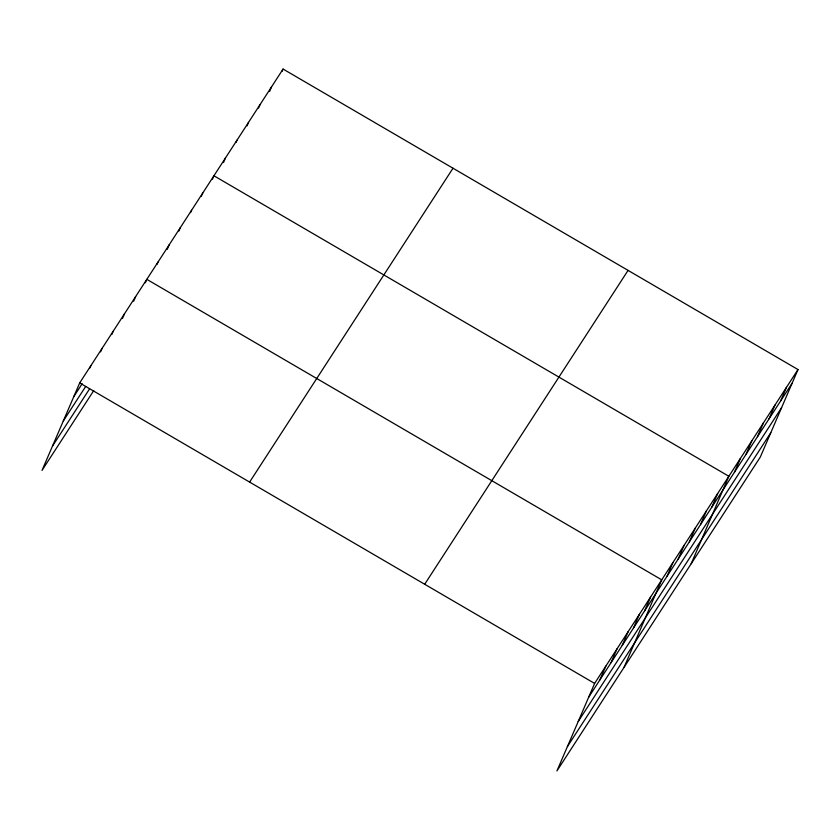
<?xml version="1.0" encoding="UTF-8"?>
<svg xmlns="http://www.w3.org/2000/svg" width="840" height="840" viewBox="0 0 840 840"><rect width="100%" height="100%" fill="white"/><g stroke="black" fill="none" stroke-linecap="round" stroke-linejoin="round"><path stroke-width="1.26" d="M798 369.558L594.615 683.424L556.92 770.942L760.305 457.076L798 369.558L283.08 69.058L79.695 382.925L42 470.442L93.734 390.611M89.891 367.952L90.877 365.663M100.59 351.834L102.07 348.401M111.773 334.572L113.253 331.128M122.462 318.455L124.436 313.866M133.655 301.193L135.629 296.604M145.331 282.786L146.811 279.342L661.731 579.841L624.036 667.37M157.007 264.369L157.994 262.08M167.213 249.407L169.186 244.818M178.889 230.99L180.369 227.556M190.575 212.583L191.562 210.294M201.264 196.466L202.745 193.032M212.447 179.203L213.927 175.77L728.847 476.269L691.152 563.798M223.482 162.572L225.456 157.983M235.998 142.485L236.985 140.196M247.023 125.853L248.504 122.409M258.552 108.066L260.033 104.622M269.588 91.423L271.562 86.846M282.093 71.348L283.08 69.058M599.875 679.907L605.798 666.162M611.058 662.645L616.98 648.9M622.251 645.383L628.173 631.627M633.433 628.121L639.356 614.365M644.626 610.859L650.549 597.103M666.992 576.335L672.913 562.579M678.185 559.073L684.106 545.317M689.367 541.811L695.289 528.056M700.55 524.548L706.472 510.794M711.743 507.286L717.665 493.531M734.454 472.238L740.376 458.483M745.973 454.451L751.895 440.695M757.501 436.663L763.424 422.909M769.03 418.877L774.952 405.122M780.549 401.09L786.471 387.345M73.773 396.669L82.163 383.723M63.284 421.019L85.659 386.495M52.49 446.103L89.544 388.92M249.617 482.087L453.002 168.221M424.694 584.251L628.078 270.385M588.693 697.169L792.078 383.303M578.203 721.518L781.589 407.652M567.399 746.602L770.795 432.737M79.695 382.925L594.615 683.424"/></g></svg>
